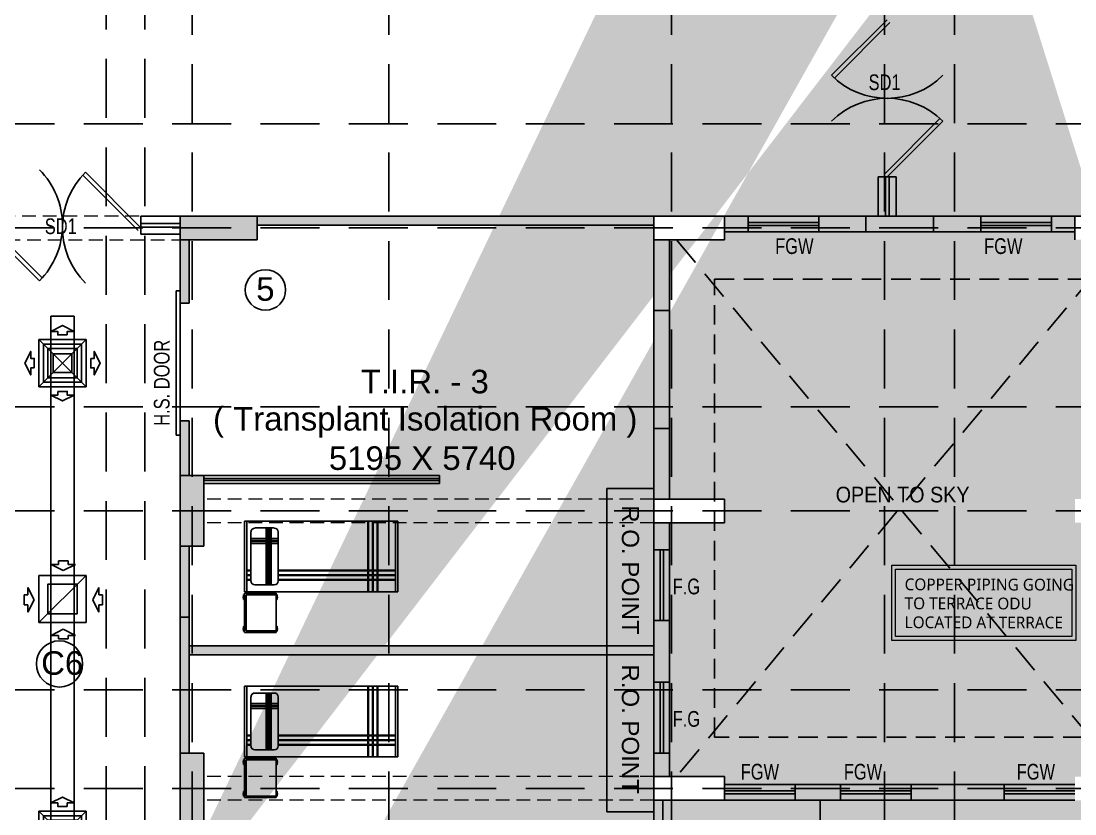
# Model space of a CAD drawing. Extents: x 11598203 to 11995143, y -3849975 to -3698974.
# Drawn here: x 11946653 to 11960069, y -3776856 to -3766769 of the extents above; entities that cross this region are included whole.
import ezdxf

# ---------------------------------------------------------------- set-up
doc = ezdxf.new("R2010")
doc.units = 0
doc.header["$MEASUREMENT"] = 0
for name, pattern in [('DASHED', [0.75, 0.5, -0.25]), ('DASHED2', [0.375, 0.25, -0.125]), ('HIDDEN', [0.375, 0.25, -0.125])]:
    doc.linetypes.add(name, pattern=pattern)
doc.layers.get('0').update_dxf_attribs({"linetype": 'CONTINUOUS'})
for name, color, linetype in [('BEAM', 8, 'CONTINUOUS'), ('GRID LINES', 9, 'CONTINUOUS'), ('HATCH', 7, 'CONTINUOUS'), ('HS', 7, 'CONTINUOUS'), ('MEP_HVAC_RA_DIFFUSER', 6, 'CONTINUOUS'), ('MEP_HVAC_SA_DIFFUSER', 5, 'CONTINUOUS'), ('MEP_HVAC_SA_DUCT', 3, 'CONTINUOUS'), ('SECTION', 8, 'CONTINUOUS')]:
    doc.layers.add(name, color=color, linetype=linetype)
doc.layers.add('MEP_HVAC_TEXT', color=7, linetype='CONTINUOUS', lineweight=0)
doc.styles.add('ARIAL', font='arial.ttf', dxfattribs={"width": 0.75})
doc.styles.get("Standard").update_dxf_attribs({"font": 'arial.ttf'})

# ---------------------------------------------------------------- blocks, each defined once
blk = doc.blocks.new('8TH FLOOR')
at = {"ltscale": 500}
for points in [[(-22220, 39920), (-27272, 39920), (-27272, 39805), (-22220, 39805)], [(-18660, 39920), (-19520, 39920), (-19520, 39720), (-18660, 39720)], [(-28135, 39620), (-28250, 39620), (-28250, 38815), (-28135, 38815)], [(-28135, 37315), (-28250, 37315), (-28250, 36620), (-28135, 36620)], [(-28135, 35720), (-28250, 35720), (-28250, 33090), (-28135, 33090)], [(-22220, 34455), (-28135, 34455), (-28135, 34340), (-22220, 34340)], [(-22105, 32490), (-22220, 32490), (-22220, 29190), (-22105, 29190)]]:
    blk.add_hatch(color=8, dxfattribs=at).paths.add_polyline_path(points)
at = {"layer": 'HATCH', "ltscale": 500}
h = blk.add_hatch(color=32, dxfattribs=at)
h.dxf.hatch_style = 1
h.paths.add_polyline_path([(-44310, 10130), (-44010, 10130), (-44010, 9230), (-44310, 9230)])
h.paths.add_polyline_path([(-6930, 6230), (-6630, 6230), (-6630, 5252), (-6930, 5252)])
h.paths.add_polyline_path([(-900, 6265), (0, 6265), (0, 5965), (-900, 5965)])
h.paths.add_polyline_path([(-31624, -10480), (-31024, -10480), (-31024, -10780), (-31624, -10780)])
h.paths.add_polyline_path([(-36805, -13010), (-36055, -13010), (-36055, -13310), (-36805, -13310)])
h.paths.add_polyline_path([(-26485, 200), (-26185, 200), (-26185, -700), (-26485, -700)])
h.paths.add_polyline_path([(-36355, -17735), (-36055, -17735), (-36055, -18485), (-36355, -18485)])
h.paths.add_polyline_path([(-4100, 200), (-3500, 200), (-3500, -100), (-4100, -100)])
h.paths.add_polyline_path([(-47740, 18320), (-46990, 18320), (-46990, 18020), (-47740, 18020)])
h.paths.add_polyline_path([(-47740, 14790), (-46840, 14790), (-46840, 14490), (-47740, 14490)])
h.paths.add_polyline_path([(-10758, 300), (-9930, 300), (-9930, 0), (-10758, 0)])
h.paths.add_polyline_path([(-36805, -7680), (-36055, -7680), (-36055, -7980), (-36805, -7980)])
h.paths.add_polyline_path([(-34515, 900), (-34215, 900), (-34215, 0), (-34515, 0)])
h.paths.add_polyline_path([(-40685, 750), (-40385, 750), (-40385, 0), (-40685, 0)])
h.paths.add_polyline_path([(-41010, -25), (-40710, -25), (-40710, -775), (-41010, -775)])
h.paths.add_polyline_path([(-47740, 29190), (-46990, 29190), (-46990, 28890), (-47740, 28890)])
h.paths.add_polyline_path([(-900, 29190), (0, 29190), (0, 28890), (-900, 28890)])
h.paths.add_polyline_path([(-47840, 10130), (-47540, 10130), (-47540, 9230), (-47840, 9230)])
h.paths.add_polyline_path([(-41010, 750), (-40710, 750), (-40710, 0), (-41010, 0)])
h.paths.add_polyline_path([(-1000, 42920), (-700, 42920), (-700, 43898), (-1000, 43898)])
h.paths.add_polyline_path([(-47740, 21920), (-46990, 21920), (-46990, 21620), (-47740, 21620)])
h.paths.add_polyline_path([(-19285, 200), (-18985, 200), (-18985, -700), (-19285, -700)])
h.paths.add_polyline_path([(-900, 49150), (0, 49150), (0, 48850), (-900, 48850)])
h.paths.add_polyline_path([(-900, 32790), (0, 32790), (0, 32490), (-900, 32490)])
h.paths.add_polyline_path([(-47740, 25520), (-46990, 25520), (-46990, 25220), (-47740, 25220)])
h.paths.add_polyline_path([(-15685, 6230), (-15385, 6230), (-15385, 5330), (-15685, 5330)])
h.paths.add_polyline_path([(-900, 25520), (0, 25520), (0, 25220), (-900, 25220)])
h.paths.add_polyline_path([(-39510, -13010), (-38760, -13010), (-38760, -13310), (-39510, -13310)])
h.paths.add_polyline_path([(-42695, 39920), (-42395, 39920), (-42395, 39320), (-42695, 39320)])
h.paths.add_polyline_path([(-47740, 39920), (-46840, 39920), (-46840, 39620), (-47740, 39620)])
h.paths.add_polyline_path([(-900, 39920), (-100, 39920), (-100, 39620), (-900, 39620)])
h.paths.add_polyline_path([(-4100, 11190), (-3401, 11190), (-3401, 10890), (-4100, 10890)])
h.paths.add_polyline_path([(-31624, -7730), (-31024, -7730), (-31024, -8030), (-31624, -8030)])
h.paths.add_polyline_path([(-44760, -18185), (-44010, -18185), (-44010, -18485), (-44760, -18485)])
h.paths.add_polyline_path([(-6930, 300), (-6102, 300), (-6102, 0), (-6930, 0)])
h.paths.add_polyline_path([(-900, 18320), (0, 18320), (0, 18020), (-900, 18020)])
h.paths.add_polyline_path([(-48040, -18185), (-47290, -18185), (-47290, -18485), (-48040, -18485)])
h.paths.add_polyline_path([(-42695, 43520), (-42395, 43520), (-42395, 42920), (-42695, 42920)])
h.paths.add_polyline_path([(-39510, -10530), (-38760, -10530), (-38760, -10830), (-39510, -10830)])
h.paths.add_polyline_path([(-42370, 43520), (-42070, 43520), (-42070, 42920), (-42370, 42920)])
h.paths.add_polyline_path([(-39510, -7680), (-38760, -7680), (-38760, -7980), (-39510, -7980)])
h.paths.add_polyline_path([(-46360, 43820), (-46060, 43820), (-46060, 42920), (-46360, 42920)])
h.paths.add_polyline_path([(-900, 300), (0, 300), (0, 0), (-900, 0)])
h.paths.add_polyline_path([(-28250, 51450), (-27950, 51450), (-27950, 50550), (-28250, 50550)])
h.paths.add_polyline_path([(-22220, 51450), (-21920, 51450), (-21920, 50550), (-22220, 50550)])
h.paths.add_polyline_path([(-44310, 750), (-44010, 750), (-44010, 0), (-44310, 0)])
h.paths.add_polyline_path([(-42370, 39920), (-42070, 39920), (-42070, 39320), (-42370, 39320)])
h.paths.add_polyline_path([(-31550, 51450), (-31250, 51450), (-31250, 50550), (-31550, 50550)])
h.paths.add_polyline_path([(-46360, 49700), (-46060, 49700), (-46060, 48950), (-46360, 48950)])
h.paths.add_polyline_path([(-42695, 36320), (-42395, 36320), (-42395, 35720), (-42695, 35720)])
h.paths.add_polyline_path([(-42370, 35720), (-42070, 35720), (-42070, 36320), (-42370, 36320)])
h.paths.add_polyline_path([(-44310, 15240), (-44010, 15240), (-44010, 14490), (-44310, 14490)])
h.paths.add_polyline_path([(-42695, 49700), (-42395, 49700), (-42395, 48950), (-42695, 48950)])
h.paths.add_polyline_path([(-44760, -25), (-44010, -25), (-44010, -325), (-44760, -325)])
h.paths.add_polyline_path([(-15685, 200), (-15385, 200), (-15385, -700), (-15685, -700)])
h.paths.add_polyline_path([(-39510, -5200), (-38760, -5200), (-38760, -5500), (-39510, -5500)])
h.paths.add_polyline_path([(-44310, 6230), (-44010, 6230), (-44010, 5480), (-44310, 5480)])
h.paths.add_polyline_path([(-36355, -25), (-36055, -25), (-36055, -775), (-36355, -775)])
h.paths.add_polyline_path([(-22885, 200), (-22585, 200), (-22585, -700), (-22885, -700)])
h.paths.add_polyline_path([(-900, 36320), (0, 36320), (0, 36020), (-900, 36020)])
h.paths.add_polyline_path([(-47740, 32790), (-46990, 32790), (-46990, 32490), (-47740, 32490)])
h.paths.add_polyline_path([(-6930, -25), (-6330, -25), (-6330, -325), (-6930, -325)])
h.paths.add_polyline_path([(-41010, -17735), (-40710, -17735), (-40710, -18485), (-41010, -18485)])
h.paths.add_polyline_path([(-36805, -5200), (-36055, -5200), (-36055, -5500), (-36805, -5500)])
h.paths.add_polyline_path([(-48015, -25), (-47265, -25), (-47265, -325), (-48015, -325)])
h.paths.add_polyline_path([(-10530, -25), (-9930, -25), (-9930, -325), (-10530, -325)])
h.paths.add_polyline_path([(-46840, 36320), (-47740, 36320), (-47740, 36020), (-46840, 36020)])
h.paths.add_polyline_path([(-34515, 6230), (-34215, 6230), (-34215, 5330), (-34515, 5330)])
h.paths.add_polyline_path([(-30085, 200), (-29785, 200), (-29785, -700), (-30085, -700)])
h.paths.add_polyline_path([(-36805, -10530), (-36055, -10530), (-36055, -10830), (-36805, -10830)])
h.paths.add_polyline_path([(-10230, 6230), (-9930, 6230), (-9930, 5330), (-10230, 5330)])
h.paths.add_polyline_path([(-900, 14790), (0, 14790), (0, 14490), (-900, 14490)])
h.paths.add_polyline_path([(-900, 9530), (78, 9530), (78, 9230), (-900, 9230)])
h.paths.add_polyline_path([(-39940, 49850), (-39640, 49850), (-39640, 48950), (-39940, 48950)])
edge = h.paths.add_edge_path()
edge.add_line((-19435, 49850), (-19435, 48950))
edge.add_line((-6930, 9230), (-5952, 9230))
edge.add_line((-41010, 15240), (-41010, 14490))
edge.add_line((-19135, 42920), (-19135, 43820))
edge.add_line((-40710, 5480), (-40710, 6230))
edge.add_line((-40685, 6230), (-40685, 5480))
h.paths.add_polyline_path([(-22220, 9530), (-21320, 9530), (-21320, 9230), (-22220, 9230)])
h.paths.add_polyline_path([(-37580, 10130), (-37280, 10130), (-37280, 9230), (-37580, 9230)])
h.paths.add_polyline_path([(-40685, 9980), (-40385, 9980), (-40385, 9230), (-40685, 9230)])
h.paths.add_polyline_path([(-40685, 6230), (-40385, 6230), (-40385, 5480), (-40685, 5480)])
h.paths.add_polyline_path([(-32228, 9530), (-31250, 9530), (-31250, 9230), (-32228, 9230)])
h.paths.add_polyline_path([(-30424, 6230), (-29446, 6230), (-29446, 5930), (-30424, 5930)])
h.paths.add_polyline_path([(-16860, 9530), (-15960, 9530), (-15960, 9230), (-16860, 9230)])
h.paths.add_polyline_path([(-28250, 9530), (-27272, 9530), (-27272, 9230), (-28250, 9230)])
h.paths.add_polyline_path([(-10830, 9530), (-9930, 9530), (-9930, 9230), (-10830, 9230)])
h.paths.add_polyline_path([(-41010, 9980), (-40710, 9980), (-40710, 9230), (-41010, 9230)])
h.paths.add_polyline_path([(-41010, 6230), (-40710, 6230), (-40710, 5480), (-41010, 5480)])
h.paths.add_polyline_path([(-16860, 36320), (-15960, 36320), (-15960, 36020), (-16860, 36020)], flags=16)
h.paths.add_polyline_path([(-22220, 43520), (-21920, 43520), (-21920, 42920), (-22220, 42920)], flags=16)
h.paths.add_polyline_path([(-22220, 29190), (-21320, 29190), (-21320, 28890), (-22220, 28890)], flags=16)
h.paths.add_polyline_path([(-25450, 45380), (-24850, 45380), (-24850, 45080), (-25450, 45080)], flags=16)
h.paths.add_polyline_path([(-25450, 43220), (-24850, 43220), (-24850, 42920), (-25450, 42920)], flags=16)
h.paths.add_polyline_path([(-16860, 14790), (-15960, 14790), (-15960, 14490), (-16860, 14490)], flags=16)
h.paths.add_polyline_path([(-41010, 15240), (-40710, 15240), (-40710, 14490), (-41010, 14490)], flags=16)
h.paths.add_polyline_path([(-31250, 25220), (-32150, 25220), (-32150, 25520), (-31250, 25520)], flags=16)
h.paths.add_polyline_path([(-38180, 18320), (-37280, 18320), (-37280, 18020), (-38180, 18020)], flags=16)
h.paths.add_polyline_path([(-31550, 15090), (-31250, 15090), (-31250, 14190), (-31550, 14190)], flags=16)
h.paths.add_polyline_path([(-38180, 14790), (-37280, 14790), (-37280, 14490), (-38180, 14490)], flags=16)
h.paths.add_polyline_path([(-22220, 18320), (-21320, 18320), (-21320, 18020), (-22220, 18020)], flags=16)
h.paths.add_polyline_path([(-40685, 15240), (-40385, 15240), (-40385, 14490), (-40685, 14490)], flags=16)
h.paths.add_polyline_path([(-38180, 21920), (-37280, 21920), (-37280, 21620), (-38180, 21620)], flags=16)
h.paths.add_polyline_path([(-16860, 32790), (-15960, 32790), (-15960, 32490), (-16860, 32490)], flags=16)
h.paths.add_polyline_path([(-16860, 21920), (-15960, 21920), (-15960, 21620), (-16860, 21620)], flags=16)
h.paths.add_polyline_path([(-16860, 25520), (-15960, 25520), (-15960, 25220), (-16860, 25220)], flags=16)
h.paths.add_polyline_path([(-13360, 11190), (-12760, 11190), (-12760, 10890), (-13360, 10890)], flags=16)
h.paths.add_polyline_path([(-6930, 29190), (-6030, 29190), (-6030, 28890), (-6930, 28890)], flags=16)
h.paths.add_polyline_path([(-10830, 29190), (-9930, 29190), (-9930, 28890), (-10830, 28890)], flags=16)
h.paths.add_polyline_path([(-28250, 22220), (-27950, 22220), (-27950, 21320), (-28250, 21320)], flags=16)
h.paths.add_polyline_path([(-22220, 21920), (-21320, 21920), (-21320, 21620), (-22220, 21620)], flags=16)
h.paths.add_polyline_path([(-6930, 9530), (-5952, 9530), (-5952, 9230), (-6930, 9230)], flags=16)
h.paths.add_polyline_path([(-31550, 22220), (-31250, 22220), (-31250, 21320), (-31550, 21320)], flags=16)
h.paths.add_polyline_path([(-10230, 22220), (-9930, 22220), (-9930, 21320), (-10230, 21320)], flags=16)
h.paths.add_polyline_path([(-28250, 29190), (-27350, 29190), (-27350, 28890), (-28250, 28890)], flags=16)
h.paths.add_polyline_path([(-15132, 43220), (-14232, 43220), (-14232, 42920), (-15132, 42920)], flags=16)
h.paths.add_polyline_path([(-10830, 43220), (-9930, 43220), (-9930, 42920), (-10830, 42920)], flags=16)
h.paths.add_polyline_path([(-6930, 43220), (-6030, 43220), (-6030, 42920), (-6930, 42920)], flags=16)
h.paths.add_polyline_path([(-22220, 25520), (-21320, 25520), (-21320, 25220), (-22220, 25220)], flags=16)
h.paths.add_polyline_path([(-28250, 25520), (-27350, 25520), (-27350, 25220), (-28250, 25220)], flags=16)
h.paths.add_polyline_path([(-34680, 11190), (-34080, 11190), (-34080, 10890), (-34680, 10890)], flags=16)
h.paths.add_polyline_path([(-22220, 36320), (-21320, 36320), (-21320, 36020), (-22220, 36020)], flags=16)
h.paths.add_polyline_path([(-38180, 25520), (-37280, 25520), (-37280, 25220), (-38180, 25220)], flags=16)
h.paths.add_polyline_path([(-6930, 25520), (-6030, 25520), (-6030, 25220), (-6930, 25220)], flags=16)
h.paths.add_polyline_path([(-10830, 25520), (-9930, 25520), (-9930, 25220), (-10830, 25220)], flags=16)
h.paths.add_polyline_path([(-6930, 22220), (-6630, 22220), (-6630, 21320), (-6930, 21320)], flags=16)
h.paths.add_polyline_path([(-28250, 18620), (-27950, 18620), (-27950, 17720), (-28250, 17720)], flags=16)
h.paths.add_polyline_path([(-6930, 15090), (-6630, 15090), (-6630, 14190), (-6930, 14190)], flags=16)
h.paths.add_polyline_path([(-22220, 32790), (-21320, 32790), (-21320, 32490), (-22220, 32490)], flags=16)
h.paths.add_polyline_path([(-10230, 33090), (-9930, 33090), (-9930, 32190), (-10230, 32190)], flags=16)
h.paths.add_polyline_path([(-6930, 33090), (-6630, 33090), (-6630, 32190), (-6930, 32190)], flags=16)
h.paths.add_polyline_path([(-32150, 29190), (-31250, 29190), (-31250, 28890), (-32150, 28890)], flags=16)
h.paths.add_polyline_path([(-16860, 29190), (-15960, 29190), (-15960, 28888), (-16860, 28888)], flags=16)
h.paths.add_polyline_path([(-38180, 29190), (-37280, 29190), (-37280, 28890), (-38180, 28890)], flags=16)
h.paths.add_polyline_path([(-23224, 6230), (-22246, 6230), (-22246, 5930), (-23224, 5930)], flags=16)
h.paths.add_polyline_path([(-31550, 18620), (-31250, 18620), (-31250, 17720), (-31550, 17720)], flags=16)
h.paths.add_polyline_path([(-35695, 48950), (-35395, 48950), (-35395, 49750), (-35695, 49750)], flags=16)
h.paths.add_polyline_path([(-6930, 36620), (-6630, 36620), (-6630, 35720), (-6930, 35720)], flags=16)
h.paths.add_polyline_path([(-31550, 45980), (-31250, 45980), (-31250, 45080), (-31550, 45080)], flags=16)
h.paths.add_polyline_path([(-16860, 39920), (-15960, 39920), (-15960, 39620), (-16860, 39620)], flags=16)
h.paths.add_polyline_path([(-22220, 45980), (-21920, 45980), (-21920, 45080), (-22220, 45080)], flags=16)
h.paths.add_polyline_path([(-35695, 43820), (-35395, 43820), (-35395, 42920), (-35695, 42920)], flags=16)
h.paths.add_polyline_path([(-19435, 43820), (-19135, 43820), (-19135, 42920), (-19435, 42920)], flags=16)
h.paths.add_polyline_path([(-38180, 39920), (-37280, 39920), (-37280, 39620), (-38180, 39620)], flags=16)
h.paths.add_polyline_path([(-28250, 39920), (-27272, 39920), (-27272, 39620), (-28250, 39620)], flags=16)
h.paths.add_polyline_path([(-39940, 43820), (-39640, 43820), (-39640, 42920), (-39940, 42920)], flags=16)
h.paths.add_polyline_path([(-10230, 49850), (-9930, 49850), (-9930, 48950), (-10230, 48950)], flags=16)
h.paths.add_polyline_path([(-31550, 43820), (-31250, 43820), (-31250, 42920), (-31550, 42920)], flags=16)
h.paths.add_polyline_path([(-14832, 49850), (-14533, 49850), (-14533, 48950), (-14832, 48950)], flags=16)
h.paths.add_polyline_path([(-6930, 39920), (-6030, 39920), (-6030, 39620), (-6930, 39620)], flags=16)
h.paths.add_polyline_path([(-31550, 33090), (-31250, 33090), (-31250, 32190), (-31550, 32190)], flags=16)
h.paths.add_polyline_path([(-38180, 36320), (-37280, 36320), (-37280, 36020), (-38180, 36020)], flags=16)
h.paths.add_polyline_path([(-19435, 49850), (-19135, 49850), (-19135, 48950), (-19435, 48950)], flags=16)
h.paths.add_polyline_path([(-10830, 39920), (-9930, 39920), (-9930, 39620), (-10830, 39620)], flags=16)
h.paths.add_polyline_path([(-6930, 49850), (-6630, 49850), (-6630, 48950), (-6930, 48950)], flags=16)
h.paths.add_polyline_path([(-19624, 6230), (-18646, 6230), (-18646, 5930), (-19624, 5930)], flags=16)
h.paths.add_polyline_path([(-22220, 39920), (-21320, 39920), (-21320, 39620), (-22220, 39620)], flags=16)
h.paths.add_polyline_path([(-22220, 14790), (-21320, 14790), (-21320, 14490), (-22220, 14490)], flags=16)
h.paths.add_polyline_path([(-28250, 36620), (-27950, 36620), (-27950, 35720), (-28250, 35720)], flags=16)
h.paths.add_polyline_path([(-16860, 18320), (-15960, 18320), (-15960, 18020), (-16860, 18020)], flags=16)
h.paths.add_polyline_path([(-31550, 35720), (-31250, 35720), (-31250, 36618), (-31550, 36618)], flags=16)
h.paths.add_polyline_path([(-10230, 18620), (-9930, 18620), (-9930, 17720), (-10230, 17720)], flags=16)
h.paths.add_polyline_path([(-28250, 15090), (-27950, 15090), (-27950, 14190), (-28250, 14190)], flags=16)
h.paths.add_polyline_path([(-6930, 18620), (-6630, 18620), (-6630, 17720), (-6930, 17720)], flags=16)
h.paths.add_polyline_path([(-32228, 39920), (-31250, 39920), (-31250, 39620), (-32228, 39620)], flags=16)
h.paths.add_polyline_path([(-10230, 15090), (-9930, 15090), (-9930, 14190), (-10230, 14190)], flags=16)
h.paths.add_polyline_path([(-28250, 33090), (-27950, 33090), (-27950, 32190), (-28250, 32190)], flags=16)
h.paths.add_polyline_path([(-38180, 32790), (-37280, 32790), (-37280, 32490), (-38180, 32490)], flags=16)
h.paths.add_polyline_path([(-10230, 36620), (-9930, 36620), (-9930, 35720), (-10230, 35720)], flags=16)
at = {"layer": 'HS', "lineweight": -3, "ltscale": 500}
h = blk.add_hatch(color=8, dxfattribs=at)
h.dxf.hatch_style = 1
h.paths.add_polyline_path([(-21320, 39920), (-21320, 39720), (-21020, 39720), (-21020, 39920)])
h = blk.add_hatch(color=8, dxfattribs=at)
h.dxf.hatch_style = 1
h.paths.add_polyline_path([(-20120, 39920), (-20120, 39720), (-19520, 39720), (-19520, 39920)])
h = blk.add_hatch(color=8, dxfattribs=at)
h.dxf.hatch_style = 1
h.paths.add_polyline_path([(-18060, 39920), (-18660, 39920), (-18660, 39720), (-18060, 39720)])
h = blk.add_hatch(color=8, dxfattribs=at)
h.dxf.hatch_style = 1
h.paths.add_polyline_path([(-17160, 39920), (-16860, 39920), (-16860, 39720), (-17160, 39720)])
h = blk.add_hatch(color=8, dxfattribs=at)
h.dxf.hatch_style = 1
h.paths.add_polyline_path([(-22020, 37220), (-22220, 37220), (-22220, 36320), (-22020, 36320)])
h.paths.add_polyline_path([(-22020, 39620), (-22220, 39620), (-22220, 38720), (-22020, 38720)])
h = blk.add_hatch(color=8, dxfattribs=at)
h.dxf.hatch_style = 1
h.paths.add_polyline_path([(-22220, 37220), (-22020, 37220), (-22020, 38720), (-22220, 38720)])
h = blk.add_hatch(color=8, dxfattribs=at)
h.dxf.hatch_style = 1
h.paths.add_polyline_path([(-22220, 36020), (-22220, 35675), (-22020, 35675), (-22020, 36020)])
h = blk.add_hatch(color=8, dxfattribs=at)
h.dxf.hatch_style = 1
h.paths.add_polyline_path([(-22020, 34775), (-22220, 34775), (-22220, 33990), (-22020, 33990)])
h = blk.add_hatch(color=8, dxfattribs=at)
h.dxf.hatch_style = 1
h.paths.add_polyline_path([(-22220, 32790), (-22020, 32790), (-22020, 33090), (-22220, 33090)])
h = blk.add_hatch(color=8, dxfattribs=at)
h.dxf.hatch_style = 1
h.paths.add_polyline_path([(-20420, 32490), (-19845, 32490), (-19845, 32690), (-20420, 32690), (-20420, 32490)])
h.paths.add_polyline_path([(-18945, 32490), (-18660, 32490), (-18660, 32690), (-18945, 32690), (-18945, 32490)])
h = blk.add_hatch(color=8, dxfattribs=at)
h.dxf.hatch_style = 1
h.paths.add_polyline_path([(-17760, 32690), (-18660, 32690), (-18660, 32490), (-17760, 32490)])
at = {"color": 8, "lineweight": 25}
for p, q in [((-19250, 42420), (-19957, 41713)), ((-19215, 42385), (-19921, 41678)), ((-19285, 40455), (-18579, 41162)), ((-19250, 40420), (-18543, 41127)), ((-28785, 39738), (-29492, 40444)), ((-28750, 39774), (-29457, 40481)), ((-19365, 40420), (-19365, 39920)), ((-19365, 40420), (-19135, 40420)), ((-19273, 40420), (-19273, 39920)), ((-19227, 40420), (-19227, 39920)), ((-19135, 40420), (-19135, 39920)), ((-28750, 39920), (-28250, 39920)), ((-28750, 39920), (-28750, 39690)), ((-27272, 39920), (-22220, 39920)), ((-21320, 39920), (-19520, 39920)), ((-21020, 39720), (-21020, 39920)), ((-19520, 39920), (-18660, 39920)), ((-19520, 39720), (-19520, 39920)), ((-18660, 39720), (-18660, 39920)), ((-18660, 39920), (-16860, 39920)), ((-16860, 39720), (-16860, 39920)), ((-30750, 39805), (-30043, 39098)), ((-30715, 39840), (-30008, 39134)), ((-28750, 39828), (-28250, 39828)), ((-28750, 39782), (-28250, 39782)), ((-27272, 39805), (-22220, 39805)), ((-21320, 39720), (-19520, 39720)), ((-21020, 39840), (-20120, 39840)), ((-21020, 39800), (-20120, 39800)), ((-19520, 39720), (-18660, 39720)), ((-18660, 39720), (-16860, 39720)), ((-18060, 39840), (-17160, 39840)), ((-18060, 39800), (-17160, 39800)), ((-28750, 39690), (-28250, 39690)), ((-28250, 38815), (-28250, 39620)), ((-28135, 38815), (-28135, 39620)), ((-22020, 39620), (-22220, 39620)), ((-22220, 38720), (-22220, 39620)), ((-22020, 36320), (-22020, 39620)), ((-28250, 38970), (-28303, 38970)), ((-28303, 38970), (-28303, 37135)), ((-28250, 37135), (-28250, 38970)), ((-28135, 38815), (-28250, 38815)), ((-22020, 38720), (-22220, 38720)), ((-22220, 38720), (-22220, 37220)), ((-28250, 36620), (-28250, 37315)), ((-28135, 37315), (-28250, 37315)), ((-28135, 36620), (-28135, 37315)), ((-22020, 37220), (-22220, 37220)), ((-22220, 36320), (-22220, 37220)), ((-28303, 37135), (-28250, 37135)), ((-27950, 36620), (-24950, 36620)), ((-27950, 36520), (-27950, 36620)), ((-27950, 36581), (-24950, 36581)), ((-27950, 36559), (-27950, 36581)), ((-24950, 36559), (-27950, 36559)), ((-24950, 36520), (-27950, 36520)), ((-24950, 36620), (-24950, 36520)), ((-24950, 36581), (-24950, 36559)), ((-22020, 36320), (-22220, 36320)), ((-27431, 36041), (-25481, 36041)), ((-27431, 35141), (-27431, 36041)), ((-27401, 35141), (-27401, 36041)), ((-25510, 36041), (-25510, 35141)), ((-25481, 36041), (-25481, 35141)), ((-22020, 36020), (-22220, 36020)), ((-22220, 36020), (-22220, 35120)), ((-22020, 36020), (-22020, 35120)), ((-27350, 35278), (-27350, 35903)), ((-27300, 35953), (-27053, 35953)), ((-27004, 35278), (-27004, 35903)), ((-28135, 35720), (-28250, 35720)), ((-28250, 34820), (-28250, 35720)), ((-28135, 34820), (-28135, 35720)), ((-22020, 35675), (-22220, 35675)), ((-22140, 35675), (-22140, 34775)), ((-22100, 35675), (-22100, 34775)), ((-27053, 35229), (-27300, 35229)), ((-27443, 35102), (-27443, 35043)), ((-27443, 35102), (-27431, 35102)), ((-27443, 35043), (-27431, 35043)), ((-25481, 35141), (-27431, 35141)), ((-27031, 35123), (-27431, 35123)), ((-27431, 35123), (-27431, 34623)), ((-27411, 35104), (-27411, 34643)), ((-27031, 35104), (-27411, 35104)), ((-27031, 34623), (-27031, 35123)), ((-27018, 35102), (-27031, 35102)), ((-27018, 35043), (-27031, 35043)), ((-27018, 35102), (-27018, 35043)), ((-22220, 33690), (-22220, 35120)), ((-22020, 33690), (-22020, 35120)), ((-28250, 33990), (-28250, 34820)), ((-28135, 34820), (-28250, 34820)), ((-28135, 33990), (-28135, 34820)), ((-22220, 34775), (-22020, 34775)), ((-27443, 34701), (-27443, 34642)), ((-27443, 34701), (-27431, 34701)), ((-27443, 34642), (-27431, 34642)), ((-27431, 34623), (-27031, 34623)), ((-27411, 34643), (-27031, 34643)), ((-27018, 34701), (-27031, 34701)), ((-27018, 34642), (-27031, 34642)), ((-27018, 34701), (-27018, 34642)), ((-28135, 34455), (-22220, 34455)), ((-28135, 34340), (-22220, 34340)), ((-28250, 33090), (-28250, 33990)), ((-28135, 33090), (-28135, 33990)), ((-22020, 33990), (-22220, 33990)), ((-22140, 33990), (-22140, 33090)), ((-22100, 33990), (-22100, 33090)), ((-27431, 33941), (-25481, 33941)), ((-27431, 33041), (-27431, 33941)), ((-27401, 33041), (-27401, 33941)), ((-27300, 33853), (-27053, 33853)), ((-25510, 33941), (-25510, 33041)), ((-25481, 33941), (-25481, 33041)), ((-27350, 33178), (-27350, 33804)), ((-27004, 33178), (-27004, 33804)), ((-22220, 33690), (-22220, 32790)), ((-22020, 33690), (-22020, 32790)), ((-28135, 33090), (-28250, 33090)), ((-28135, 33090), (-28250, 33090)), ((-25481, 33041), (-27431, 33041)), ((-27031, 33024), (-27431, 33024)), ((-27431, 33024), (-27431, 32524)), ((-27053, 33129), (-27300, 33129)), ((-27031, 32524), (-27031, 33024)), ((-22220, 33090), (-22020, 33090)), ((-27443, 33003), (-27443, 32943)), ((-27443, 33003), (-27431, 33003)), ((-27443, 32943), (-27431, 32943)), ((-27411, 33004), (-27411, 32543)), ((-27031, 33004), (-27411, 33004)), ((-27018, 33003), (-27031, 33003)), ((-27018, 32943), (-27031, 32943)), ((-27018, 33003), (-27018, 32943)), ((-22020, 32790), (-22220, 32790)), ((-21320, 32690), (-21320, 32490)), ((-21320, 32690), (-18660, 32690)), ((-21320, 32610), (-20420, 32610)), ((-20420, 32690), (-20420, 32490)), ((-19845, 32690), (-19845, 32490)), ((-19845, 32610), (-18945, 32610)), ((-18945, 32690), (-18945, 32490)), ((-18660, 32690), (-16860, 32690)), ((-17760, 32610), (-16860, 32610)), ((-27443, 32602), (-27443, 32542)), ((-27443, 32602), (-27431, 32602)), ((-27443, 32542), (-27431, 32542)), ((-27431, 32524), (-27031, 32524)), ((-27411, 32543), (-27031, 32543)), ((-27018, 32602), (-27031, 32602)), ((-27018, 32542), (-27031, 32542)), ((-27018, 32602), (-27018, 32542)), ((-22220, 32490), (-22220, 29190)), ((-22105, 32490), (-22105, 29190)), ((-21320, 32570), (-20420, 32570)), ((-21320, 32490), (-19461, 32490)), ((-19845, 32570), (-18945, 32570)), ((-19461, 32490), (-18660, 32490)), ((-18660, 32490), (-16860, 32490)), ((-17760, 32570), (-16860, 32570))]:
    blk.add_line(p, q, dxfattribs=at)
at = {"color": 8, "lineweight": 25, "ltscale": 500}
for p, q in [((-28750, 39690), (-28750, 39920)), ((-28750, 39920), (-10160, 39920)), ((-28250, 39620), (-28250, 39920)), ((-28250, 39920), (-27272, 39920)), ((-27272, 39920), (-27272, 39620)), ((-22220, 39620), (-22220, 39920)), ((-22220, 39920), (-21320, 39920)), ((-21320, 39920), (-21320, 39620)), ((-20120, 39720), (-20120, 39923)), ((-18060, 39720), (-18060, 39923)), ((-17160, 39720), (-17160, 39923)), ((-16860, 39620), (-16860, 39920)), ((-16860, 39920), (-15960, 39920)), ((-19520, 39720), (-19820, 39720)), ((-18660, 39720), (-18360, 39720)), ((-28250, 39690), (-28750, 39690)), ((-28250, 28105), (-28250, 39690)), ((-27272, 39620), (-28250, 39620)), ((-21320, 39620), (-22220, 39620)), ((-28250, 35720), (-28250, 36620)), ((-28250, 36620), (-27950, 36620)), ((-27950, 36620), (-27950, 35720)), ((-22820, 36455), (-22220, 36455)), ((-22820, 36455), (-22820, 34455)), ((-22220, 36020), (-22220, 36320)), ((-22220, 36320), (-21320, 36320)), ((-21320, 36320), (-21320, 36020)), ((-21320, 36020), (-22220, 36020)), ((-27950, 35720), (-28250, 35720)), ((-22820, 34455), (-22820, 34340)), ((-22820, 34455), (-22220, 34455)), ((-22820, 32340), (-22820, 34340)), ((-22820, 34340), (-22220, 34340)), ((-22220, 33690), (-22220, 34290)), ((-28250, 32190), (-28250, 33090)), ((-28250, 33090), (-27950, 33090)), ((-27950, 33090), (-27950, 32190)), ((-22220, 32490), (-22220, 32790)), ((-22220, 32790), (-21320, 32790)), ((-21320, 32790), (-21320, 32490)), ((-17760, 32490), (-17760, 32693)), ((-21320, 32490), (-22220, 32490)), ((-20105, 31890), (-20105, 32490)), ((-19461, 32490), (-19761, 32490)), ((-18660, 32490), (-17760, 32490)), ((-22820, 32340), (-22220, 32340))]:
    blk.add_line(p, q, dxfattribs=at)
at = {"color": 8, "linetype": 'DASHED2', "lineweight": 25, "ltscale": 1500}
for p, q in [((-16248, 39620), (-21990, 32720)), ((-21932, 39620), (-16248, 32790))]:
    blk.add_line(p, q, dxfattribs=at)
at = {"color": 8, "linetype": 'DASHED', "lineweight": 25, "ltscale": 500}
for p, q in [((-21450, 39120), (-16760, 39120)), ((-21450, 33290), (-21450, 39120)), ((-16760, 33290), (-21450, 33290))]:
    blk.add_line(p, q, dxfattribs=at)
at = {"color": 8, "lineweight": 25, "ltscale": 0.75}
for p, q in [((-25864, 36041), (-25864, 35416)), ((-25854, 36041), (-25854, 35416)), ((-25804, 36041), (-25804, 35416)), ((-25795, 36041), (-25795, 35416)), ((-25745, 36041), (-25745, 35416)), ((-25736, 36041), (-25736, 35416)), ((-27155, 35953), (-27155, 35820)), ((-27150, 35953), (-27150, 35820)), ((-27125, 35953), (-27125, 35820)), ((-27120, 35953), (-27120, 35820)), ((-27096, 35953), (-27096, 35820)), ((-27091, 35953), (-27091, 35820)), ((-27155, 35820), (-27350, 35820)), ((-27155, 35815), (-27350, 35815)), ((-27155, 35790), (-27350, 35790)), ((-27155, 35785), (-27350, 35785)), ((-27155, 35761), (-27350, 35761)), ((-27155, 35756), (-27350, 35756)), ((-27155, 35815), (-27155, 35790)), ((-27155, 35785), (-27155, 35761)), ((-27155, 35756), (-27155, 35229)), ((-27125, 35820), (-27150, 35820)), ((-27125, 35815), (-27150, 35815)), ((-27150, 35815), (-27150, 35790)), ((-27125, 35790), (-27150, 35790)), ((-27125, 35785), (-27150, 35785)), ((-27150, 35785), (-27150, 35761)), ((-27125, 35761), (-27150, 35761)), ((-27125, 35756), (-27150, 35756)), ((-27150, 35756), (-27150, 35229)), ((-27125, 35815), (-27125, 35790)), ((-27125, 35785), (-27125, 35761)), ((-27125, 35756), (-27125, 35229)), ((-27096, 35820), (-27120, 35820)), ((-27096, 35815), (-27120, 35815)), ((-27120, 35815), (-27120, 35790)), ((-27096, 35790), (-27120, 35790)), ((-27120, 35785), (-27120, 35761)), ((-27096, 35785), (-27120, 35785)), ((-27096, 35761), (-27120, 35761)), ((-27120, 35756), (-27120, 35229)), ((-27096, 35756), (-27120, 35756)), ((-27096, 35815), (-27096, 35790)), ((-27096, 35785), (-27096, 35761)), ((-27096, 35756), (-27096, 35229)), ((-27004, 35820), (-27091, 35820)), ((-27091, 35815), (-27091, 35790)), ((-27004, 35815), (-27091, 35815)), ((-27004, 35790), (-27091, 35790)), ((-27091, 35785), (-27091, 35761)), ((-27004, 35785), (-27091, 35785)), ((-27004, 35761), (-27091, 35761)), ((-27004, 35756), (-27091, 35756)), ((-27091, 35756), (-27091, 35229)), ((-27350, 35416), (-27401, 35416)), ((-27350, 35407), (-27401, 35407)), ((-27350, 35357), (-27401, 35357)), ((-27350, 35347), (-27401, 35347)), ((-27350, 35298), (-27401, 35298)), ((-27350, 35288), (-27401, 35288)), ((-25864, 35416), (-27004, 35416)), ((-25864, 35407), (-27004, 35407)), ((-25864, 35357), (-27004, 35357)), ((-25864, 35347), (-27004, 35347)), ((-25864, 35298), (-27004, 35298)), ((-25864, 35288), (-27004, 35288)), ((-25864, 35407), (-25864, 35357)), ((-25864, 35347), (-25864, 35298)), ((-25864, 35288), (-25864, 35141)), ((-25804, 35416), (-25854, 35416)), ((-25804, 35407), (-25854, 35407)), ((-25854, 35407), (-25854, 35357)), ((-25804, 35357), (-25854, 35357)), ((-25804, 35347), (-25854, 35347)), ((-25854, 35347), (-25854, 35298)), ((-25804, 35298), (-25854, 35298)), ((-25804, 35288), (-25854, 35288)), ((-25854, 35288), (-25854, 35141)), ((-25804, 35407), (-25804, 35357)), ((-25804, 35347), (-25804, 35298)), ((-25804, 35288), (-25804, 35141)), ((-25745, 35416), (-25795, 35416)), ((-25745, 35407), (-25795, 35407)), ((-25795, 35407), (-25795, 35357)), ((-25745, 35357), (-25795, 35357)), ((-25745, 35347), (-25795, 35347)), ((-25795, 35347), (-25795, 35298)), ((-25745, 35298), (-25795, 35298)), ((-25745, 35288), (-25795, 35288)), ((-25795, 35288), (-25795, 35141)), ((-25745, 35407), (-25745, 35357)), ((-25745, 35347), (-25745, 35298)), ((-25745, 35288), (-25745, 35141)), ((-25510, 35416), (-25736, 35416)), ((-25510, 35407), (-25736, 35407)), ((-25736, 35407), (-25736, 35357)), ((-25510, 35357), (-25736, 35357)), ((-25510, 35347), (-25736, 35347)), ((-25736, 35347), (-25736, 35298)), ((-25510, 35298), (-25736, 35298)), ((-25510, 35288), (-25736, 35288)), ((-25736, 35288), (-25736, 35141)), ((-27155, 33853), (-27155, 33720)), ((-27150, 33853), (-27150, 33720)), ((-27125, 33853), (-27125, 33720)), ((-27120, 33853), (-27120, 33720)), ((-27096, 33853), (-27096, 33720)), ((-27091, 33853), (-27091, 33720)), ((-25864, 33941), (-25864, 33317)), ((-25854, 33941), (-25854, 33317)), ((-25804, 33941), (-25804, 33317)), ((-25795, 33941), (-25795, 33317)), ((-25745, 33941), (-25745, 33317)), ((-25736, 33941), (-25736, 33317)), ((-27155, 33720), (-27350, 33720)), ((-27155, 33715), (-27350, 33715)), ((-27155, 33691), (-27350, 33691)), ((-27155, 33686), (-27350, 33686)), ((-27155, 33715), (-27155, 33691)), ((-27155, 33686), (-27155, 33661)), ((-27125, 33720), (-27150, 33720)), ((-27125, 33715), (-27150, 33715)), ((-27150, 33715), (-27150, 33691)), ((-27125, 33691), (-27150, 33691)), ((-27125, 33686), (-27150, 33686)), ((-27150, 33686), (-27150, 33661)), ((-27125, 33715), (-27125, 33691)), ((-27125, 33686), (-27125, 33661)), ((-27096, 33720), (-27120, 33720)), ((-27096, 33715), (-27120, 33715)), ((-27120, 33715), (-27120, 33691)), ((-27096, 33691), (-27120, 33691)), ((-27120, 33686), (-27120, 33661)), ((-27096, 33686), (-27120, 33686)), ((-27096, 33715), (-27096, 33691)), ((-27096, 33686), (-27096, 33661)), ((-27004, 33720), (-27091, 33720)), ((-27091, 33715), (-27091, 33691)), ((-27004, 33715), (-27091, 33715)), ((-27004, 33691), (-27091, 33691)), ((-27091, 33686), (-27091, 33661)), ((-27004, 33686), (-27091, 33686)), ((-27155, 33661), (-27350, 33661)), ((-27155, 33656), (-27350, 33656)), ((-27155, 33656), (-27155, 33129)), ((-27125, 33661), (-27150, 33661)), ((-27125, 33656), (-27150, 33656)), ((-27150, 33656), (-27150, 33129)), ((-27125, 33656), (-27125, 33129)), ((-27096, 33661), (-27120, 33661)), ((-27120, 33656), (-27120, 33129)), ((-27096, 33656), (-27120, 33656)), ((-27096, 33656), (-27096, 33129)), ((-27004, 33661), (-27091, 33661)), ((-27004, 33656), (-27091, 33656)), ((-27091, 33656), (-27091, 33129)), ((-27350, 33317), (-27401, 33317)), ((-27350, 33307), (-27401, 33307)), ((-25864, 33317), (-27004, 33317)), ((-25864, 33307), (-27004, 33307)), ((-25864, 33307), (-25864, 33258)), ((-25804, 33317), (-25854, 33317)), ((-25804, 33307), (-25854, 33307)), ((-25854, 33307), (-25854, 33258)), ((-25804, 33307), (-25804, 33258)), ((-25745, 33317), (-25795, 33317)), ((-25745, 33307), (-25795, 33307)), ((-25795, 33307), (-25795, 33258)), ((-25745, 33307), (-25745, 33258)), ((-25510, 33317), (-25736, 33317)), ((-25510, 33307), (-25736, 33307)), ((-25736, 33307), (-25736, 33258)), ((-27350, 33258), (-27401, 33258)), ((-27350, 33248), (-27401, 33248)), ((-27350, 33199), (-27401, 33199)), ((-27350, 33189), (-27401, 33189)), ((-25864, 33258), (-27004, 33258)), ((-25864, 33248), (-27004, 33248)), ((-25864, 33199), (-27004, 33199)), ((-25864, 33189), (-27004, 33189)), ((-25864, 33248), (-25864, 33199)), ((-25864, 33189), (-25864, 33041)), ((-25804, 33258), (-25854, 33258)), ((-25804, 33248), (-25854, 33248)), ((-25854, 33248), (-25854, 33199)), ((-25804, 33199), (-25854, 33199)), ((-25804, 33189), (-25854, 33189)), ((-25854, 33189), (-25854, 33041)), ((-25804, 33248), (-25804, 33199)), ((-25804, 33189), (-25804, 33041)), ((-25745, 33258), (-25795, 33258)), ((-25745, 33248), (-25795, 33248)), ((-25795, 33248), (-25795, 33199)), ((-25745, 33199), (-25795, 33199)), ((-25745, 33189), (-25795, 33189)), ((-25795, 33189), (-25795, 33041)), ((-25745, 33248), (-25745, 33199)), ((-25745, 33189), (-25745, 33041)), ((-25510, 33258), (-25736, 33258)), ((-25510, 33248), (-25736, 33248)), ((-25736, 33248), (-25736, 33199)), ((-25510, 33199), (-25736, 33199)), ((-25510, 33189), (-25736, 33189)), ((-25736, 33189), (-25736, 33041))]:
    blk.add_line(p, q, dxfattribs=at)
at = {"color": 8, "lineweight": -3, "ltscale": 500}
for centre, radius in [((-27166, 38982), 257), ((-29788, 34223), 294)]:
    blk.add_circle(centre, radius, dxfattribs=at)
at = {"color": 8}
for centre, radius, start, end in [((-27300, 35903), 49.2, 90, 180), ((-27053, 35903), 49.2, 360, 90), ((-27300, 35278), 49.2, 180, 270), ((-27053, 35278), 49.2, 270, 360), ((-27357, 35073), 91.1, 161.0753, 198.9246), ((-27105, 35073), 91.1, 341.0753, 18.9246), ((-27357, 34672), 91.1, 161.0753, 198.9246), ((-27105, 34672), 91.1, 341.0753, 18.9246), ((-27300, 33804), 49.2, 90, 180), ((-27053, 33804), 49.2, 360, 90), ((-27300, 33178), 49.2, 180, 270), ((-27053, 33178), 49.2, 270, 360), ((-27357, 32973), 91.1, 161.0753, 198.9246), ((-27105, 32973), 91.1, 341.0753, 18.9246), ((-27357, 32572), 91.1, 161.0753, 198.9246), ((-27105, 32572), 91.1, 341.0753, 18.9246)]:
    blk.add_arc(centre, radius, start, end, dxfattribs=at)
at = {"color": 8, "extrusion": (0, 0, -1)}
for centre, major_axis, start_param, end_param in [((-19250, 42420), (-710, 705), 3.145267, 4.716063), ((-19250, 40420), (-710, 705), 0.003674, 1.57447), ((-30750, 39805), (697, 717), 0.014346, 1.585143), ((-28750, 39774), (697, 717), 3.155939, 4.726735)]:
    blk.add_ellipse(centre, major_axis=major_axis, ratio=1, start_param=start_param, end_param=end_param, dxfattribs=at)
at = {"layer": 'BEAM', "color": 8, "linetype": 'HIDDEN', "lineweight": 18, "ltscale": 700}
for p, q in [((-28250, 39920), (-31250, 39920)), ((-31250, 39620), (-28250, 39620)), ((-22220, 36320), (-27950, 36320)), ((-22220, 36020), (-27950, 36020)), ((-22220, 32790), (-27950, 32790)), ((-22220, 32490), (-27950, 32490))]:
    blk.add_line(p, q, dxfattribs=at)
at = {"layer": 'GRID LINES', "color": 138, "linetype": 'HIDDEN', "ltscale": 3000}
for p, q in [((-28100, 55354), (-28100, -16425)), ((-25595, 55354), (-25595, -16425)), ((-21995, 55354), (-21995, -16425)), ((-19285, 55354), (-19285, -16425)), ((-18395, 55354), (-18395, -16425)), ((5023, 41095), (-57949, 41095)), ((5023, 39770), (-57949, 39770)), ((5023, 37495), (-57949, 37495)), ((5023, 36170), (-57949, 36170)), ((5023, 33895), (-57949, 33895)), ((5023, 32640), (-57949, 32640))]:
    blk.add_line(p, q, dxfattribs=at)
at = {"layer": 'GRID LINES', "color": 8, "linetype": 'HIDDEN', "ltscale": 3000}
for p, q in [((-29195, 54296), (-29195, -15287)), ((-28700, 54296), (-28700, -15287))]:
    blk.add_line(p, q, dxfattribs=at)
at = {"color": 8, "lineweight": 20, "style": 'ARIAL', "width": 0.75}
for s, p in [('SD1', (-19487, 41524)), ('SD1', (-29975, 39692)), ('FGW', (-20676, 39439)), ('FGW', (-18016, 39439)), ('F.G', (-21981, 35109)), ('F.G', (-21981, 33424)), ('FGW', (-21115, 32752)), ('FGW', (-19802, 32752)), ('FGW', (-17602, 32752))]:
    blk.add_text(s, height=200, dxfattribs=at).set_placement(p)
at = {"color": 8, "lineweight": 20}
for s, p in [('5', (-27283, 38844)), ('T.I.R. - 3', (-25952, 37666)), ('( Transplant Isolation Room )', (-27833, 37193)), ('5195 X 5740', (-26358, 36692)), ('C6', (-30021, 34085))]:
    blk.add_text(s, height=300, dxfattribs=at).set_placement(p)
at = {"color": 8, "lineweight": 20, "style": 'ARIAL', "width": 0.75}
blk.add_text('H.S. DOOR', height=200, rotation=90, dxfattribs=at).set_placement((-28386, 37253))
at = {"color": 8, "lineweight": 20, "width": 0.9}
blk.add_text('OPEN TO SKY', height=200, dxfattribs=at).set_placement((-19906, 36278))
at = {"color": 8, "lineweight": 20}
for p in [(-22628, 36242), (-22628, 34217)]:
    blk.add_text('R.O. POINT', height=218.7, rotation=270, dxfattribs=at).set_placement(p)
blk = doc.blocks.new('SA_DIFFUSER_600X600 MM')
at = {"layer": 'MEP_HVAC_SA_DIFFUSER', "color": 8}
for p, q in [((11908714, -3793568), (11908114, -3794168)), ((11908714, -3794168), (11908114, -3793568))]:
    blk.add_line(p, q, dxfattribs=at)
at = {"layer": 'MEP_HVAC_SA_DIFFUSER', "color": 152}
for points in [[(11908354, -3793508), (11908354, -3793463), (11908264, -3793463), (11908414, -3793388), (11908564, -3793463), (11908474, -3793463), (11908474, -3793508)], [(11908054, -3793808), (11908009, -3793808), (11908009, -3793718), (11907934, -3793868), (11908009, -3794018), (11908009, -3793928), (11908054, -3793928)], [(11908774, -3793928), (11908819, -3793928), (11908819, -3794018), (11908894, -3793868), (11908819, -3793718), (11908819, -3793808), (11908774, -3793808)], [(11908474, -3794228), (11908474, -3794273), (11908564, -3794273), (11908414, -3794348), (11908264, -3794273), (11908354, -3794273), (11908354, -3794228)]]:
    blk.add_lwpolyline(points, close=True, dxfattribs=at)
at = {"layer": 'MEP_HVAC_SA_DIFFUSER', "color": 5}
for points in [[(11908714, -3793568), (11908714, -3794168), (11908114, -3794168), (11908114, -3793568)], [(11908602, -3793681), (11908602, -3794056), (11908227, -3794056), (11908227, -3793681)]]:
    blk.add_lwpolyline(points, close=True, dxfattribs=at)
at = {"layer": 'MEP_HVAC_SA_DIFFUSER', "color": 8}
for points in [[(11908654, -3793628), (11908654, -3794108), (11908174, -3794108), (11908174, -3793628)], [(11908534, -3793748), (11908534, -3793988), (11908294, -3793988), (11908294, -3793748)]]:
    blk.add_lwpolyline(points, close=True, dxfattribs=at)
blk = doc.blocks.new('RA_DIFFUSER_600X600 MM')
at = {"layer": 'MEP_HVAC_RA_DIFFUSER', "color": 6}
for p, q in [((11906563, -3793381), (11906688, -3793381)), ((11906563, -3793428), (11906563, -3793381)), ((11906688, -3793381), (11906688, -3793428)), ((11906470, -3793428), (11906563, -3793428)), ((11906625, -3793506), (11906470, -3793428)), ((11906781, -3793428), (11906625, -3793506)), ((11906688, -3793428), (11906781, -3793428)), ((11906314, -3794168), (11906914, -3793568)), ((11906314, -3793568), (11906314, -3794168)), ((11906914, -3793568), (11906314, -3793568)), ((11906914, -3794168), (11906914, -3793568)), ((11906127, -3793817), (11906127, -3793942)), ((11906174, -3793817), (11906127, -3793817)), ((11906174, -3793724), (11906174, -3793817)), ((11906252, -3793879), (11906174, -3793724)), ((11907077, -3793724), (11906999, -3793879)), ((11907077, -3793817), (11907077, -3793724)), ((11907123, -3793817), (11907077, -3793817)), ((11907123, -3793942), (11907123, -3793817)), ((11906127, -3793942), (11906174, -3793942)), ((11906174, -3794035), (11906252, -3793879)), ((11906174, -3793942), (11906174, -3794035)), ((11906999, -3793879), (11907077, -3794035)), ((11907077, -3793942), (11907123, -3793942)), ((11907077, -3794035), (11907077, -3793942)), ((11906314, -3794168), (11906914, -3794168)), ((11906470, -3794331), (11906625, -3794253)), ((11906563, -3794331), (11906470, -3794331)), ((11906563, -3794377), (11906563, -3794331)), ((11906625, -3794253), (11906781, -3794331)), ((11906688, -3794331), (11906688, -3794377)), ((11906781, -3794331), (11906688, -3794331)), ((11906688, -3794377), (11906563, -3794377))]:
    blk.add_line(p, q, dxfattribs=at)
blk.add_lwpolyline([(11906427, -3794056), (11906802, -3794056), (11906802, -3793681), (11906427, -3793681)], close=True, dxfattribs=at)

msp = doc.modelspace()

# ---------------------------------------------------------------- linework, layer by layer
at = {"layer": 'MEP_HVAC_SA_DUCT', "ltscale": 500}
for points in [[(11947029.4, -3770521.3), (11947029.4, -3781677.3, 0.4142136), (11947479.4, -3782127.3), (11949359.2, -3782127.3)], [(11947329.4, -3770521.3), (11947329.4, -3781677.3, 0.4142136), (11947479.4, -3781827.3), (11949359.2, -3781827.3)]]:
    msp.add_lwpolyline(points, format="xyb", dxfattribs=at)
msp.add_lwpolyline([(11947029.4, -3770521.3), (11947329.4, -3770521.3)], dxfattribs=at)
at = {"layer": 'MEP_HVAC_TEXT'}
for points in [[(11957736.8, -3773691.1), (11960081.6, -3773691.1), (11960081.6, -3774650.1), (11957736.8, -3774650.1)], [(11957786.8, -3773741.1), (11960031.6, -3773741.1), (11960031.6, -3774600.1), (11957786.8, -3774600.1)]]:
    msp.add_lwpolyline(points, close=True, dxfattribs=at)

# ---------------------------------------------------------------- block references
at = {"layer": 'MEP_HVAC_RA_DIFFUSER', "color": 0, "ltscale": 500}
msp.add_blockref('RA_DIFFUSER_600X600 MM', (40565.2, 19746.7), dxfattribs=at)
at = {"layer": 'MEP_HVAC_SA_DIFFUSER', "ltscale": 500, "xscale": -1}
for p in [(23855593.7, 22746.7), (23855593.7, 16746.7)]:
    msp.add_blockref('SA_DIFFUSER_600X600 MM', p, dxfattribs=at)
at = {"layer": 'SECTION', "color": 0, "ltscale": 500}
msp.add_blockref('8TH FLOOR', (11976929.2, -3809171.3), dxfattribs=at)

# ---------------------------------------------------------------- texts
at = {"layer": 'MEP_HVAC_TEXT', "insert": (11957901.7, -3773860.6, -100719.6), "char_height": 150, "width": 2233.018, "attachment_point": 1, "rotation": 359.89503, "line_spacing_factor": 0.963855}
msp.add_mtext('{\\fTrebuchet MS|b0|i0|c0|p34;\\C5;COPPER\\C256; PIPING GOING TO TERRACE ODU LOCATED AT TERRACE\\P}', dxfattribs=at)

doc.saveas('drawing.dxf')
